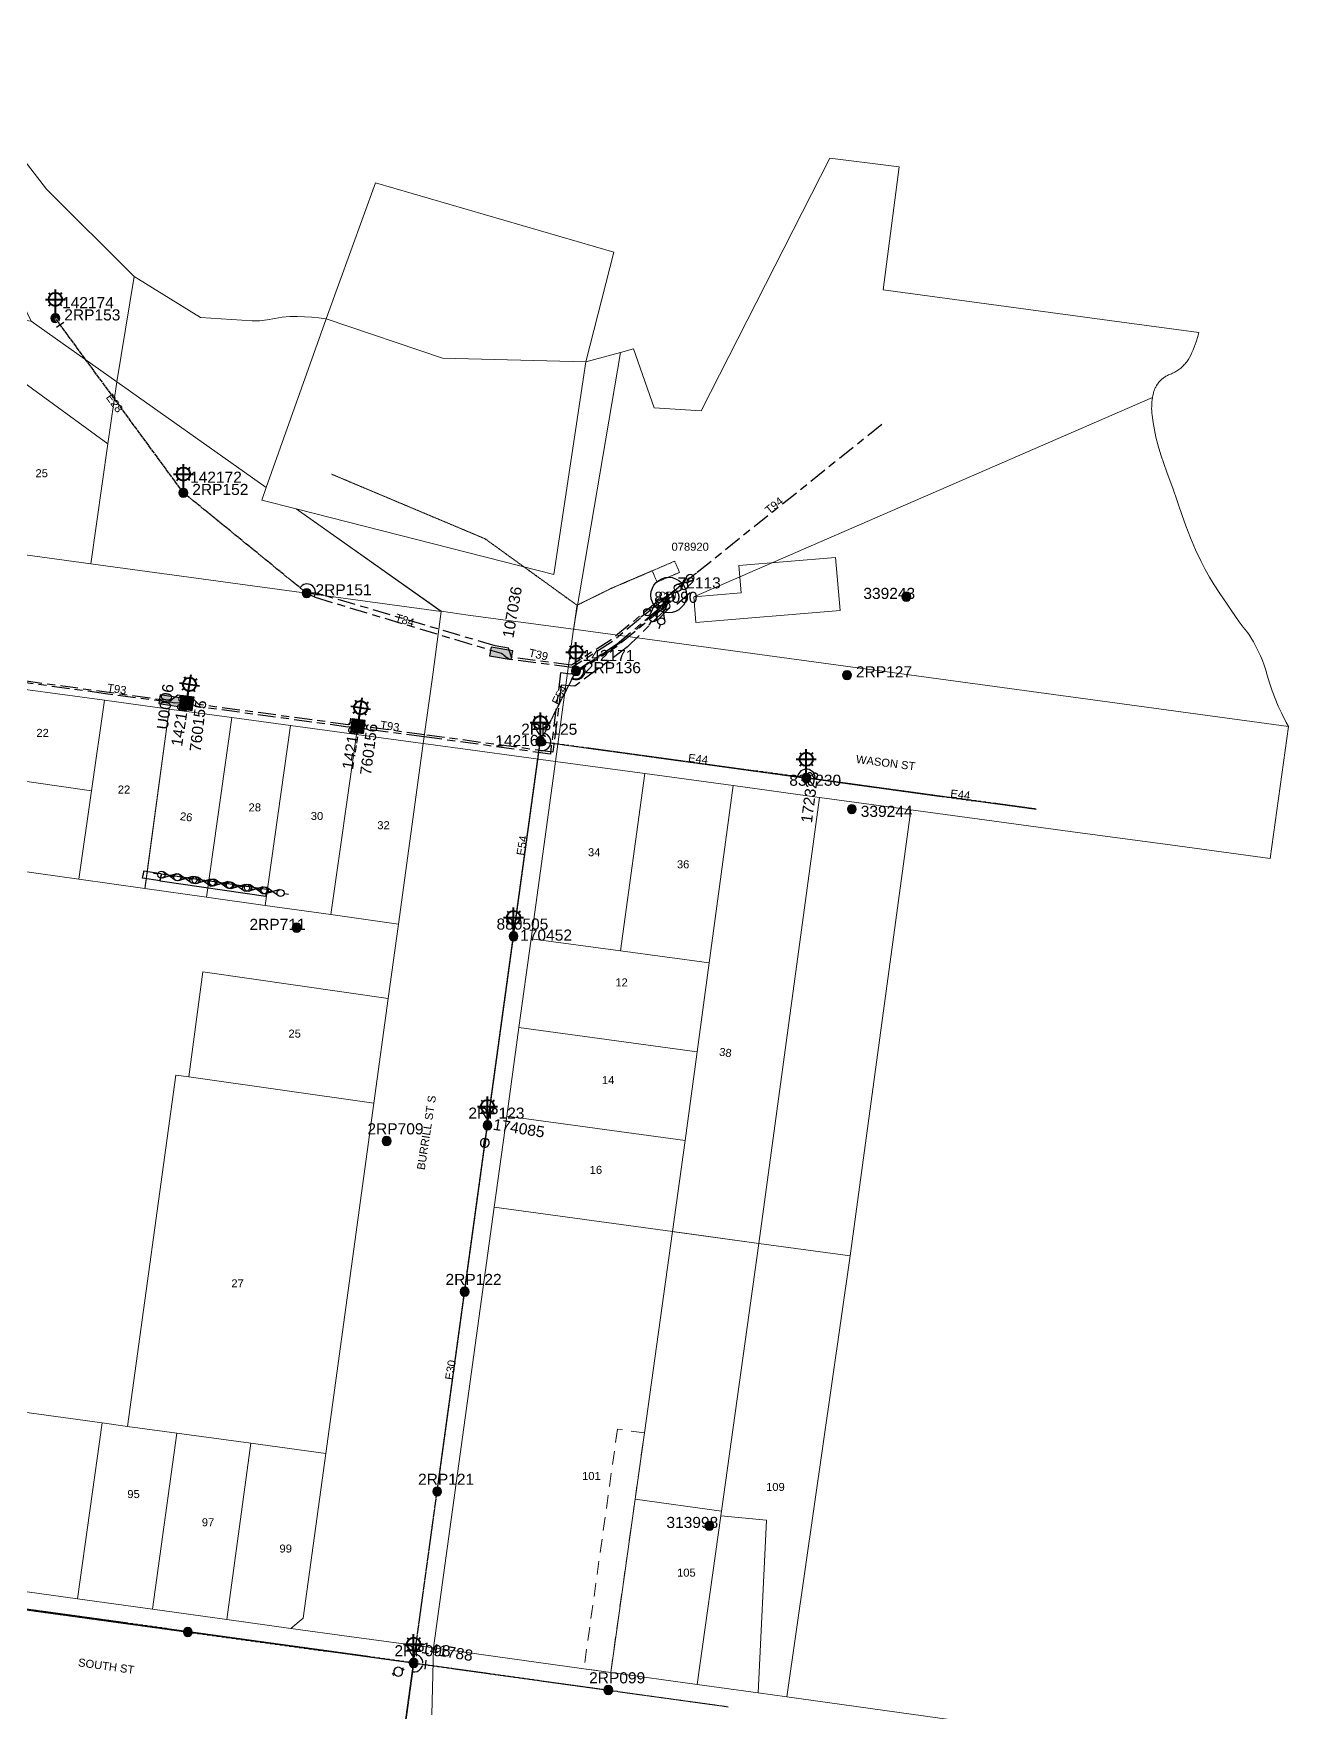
# Model space of a CAD drawing. Header units: metres. Extents: x 270234 to 270904, y 6083797 to 6084440.
# Drawn here: x 270614.3 to 270896.6, y 6084027 to 6084404.6 of the extents above; entities that cross this region are included whole.
import ezdxf
from ezdxf.enums import TextEntityAlignment as Align

# ---------------------------------------------------------------- set-up
doc = ezdxf.new("R2010")
doc.units = ezdxf.units.M
for name, pattern in [('Cable Exist OH', [1, 1, 0]), ('Cable Exist UG', [8.2, 4, -1.2, 1.8, -1.2]), ('Dash', [5, 3, -2]), ('HIDDEN', [0.375, 0.25, -0.125]), ('HIDDEN2', [0.1875, 0.125, -0.0625])]:
    doc.linetypes.add(name, pattern=pattern)
doc.layers.get('0').update_dxf_attribs({"color": 6})
for name, color, linetype, lineweight in [('Cadastre Buildings_SP_EXT', 9, 'Continuous', 5), ('Cadastre Easements_SP_EXT', 9, 'Continuous', 5), ('Cadastre Land Parcels_SP_EXT', 9, 'Continuous', 5), ('Cadastre Other Property_SP_EXT', 9, 'HIDDEN', 5), ('Cadastre Roads_SP_EXT', 9, 'Continuous', 5)]:
    doc.layers.add(name, color=color, linetype=linetype, lineweight=lineweight)
for name, color, linetype in [('Equip_HV_EXT', 7, 'Continuous'), ('Equip_LV_EXT', 7, 'Continuous'), ('Equip_SP_LV_EXT', 7, 'Continuous'), ('Equip_SP_SL_EXT', 7, 'Continuous'), ('Mains_HV_EXT', 7, 'Continuous'), ('Mains_LV_EXT', 7, 'Continuous'), ('Mains_SL_EXT', 7, 'Continuous'), ('OH_Details_SP_MISC', 7, 'Continuous'), ('Sub_LV_EXT', 7, 'Continuous'), ('Sub_SP_EXT', 7, 'Continuous'), ('SupportsOH_SP_TR_HV_LV_SL_EXT', 7, 'Continuous'), ('SupportsUG_SP_LV_EXT', 7, 'Continuous'), ('SupportsUG_SP_LV_SL_EXT', 7, 'Continuous')]:
    doc.layers.add(name, color=color, linetype=linetype)
doc.styles.add('COLUMN_LABEL', font='arial.ttf')
doc.styles.add('iecARIAL', font='arial.ttf', dxfattribs={"height": 2})
doc.styles.add('POLE_LABEL', font='arial.ttf')
doc.styles.get("Standard").update_dxf_attribs({"font": 'arial.ttf'})
doc.styles.add('SWITCH_LABEL', font='arial.ttf', dxfattribs={"height": 2.5})

# ---------------------------------------------------------------- blocks, each defined once
blk = doc.blocks.new('SUB_COTTAGE_EXT')
blk.add_circle((0, 0), 4)
blk.add_text('COT', height=1.5).set_placement((0, 0), align=Align.MIDDLE)
for tag, height, flags, p in [('STREET_CODE', 0.2, 9, (1.5, 0)), ('ASSET_NUM', 2.5, 8, (2, 2)), ('CONSTRUCTED_VOLTAGE', 0.2, 9, (1.5, -0.2)), ('OPERATING_VOLTAGE', 0.2, 9, (1.5, -0.6)), ('ORIENTATION', 0.2, 9, (1.5, -0.8)), ('OWNED_BY', 0.2, 9, (1.5, -1)), ('OPERATED_BY', 0.2, 9, (1.5, -1.2)), ('SECONDARY_VOLTAGE', 0.2, 9, (1.5, -1.6)), ('STATE', 0.2, 9, (1.5, -1.8)), ('SUBSTATION_TYPE', 0.2, 9, (1.5, -2.2)), ('STREETNAME', 0.2, 9, (1.5, -3)), ('SUBURB', 0.2, 9, (1.5, -3.2)), ('Z', 0.2, 1, (1.5, -3.6)), ('NO_PHASES', 0.2, 9, (1.5, -0.4)), ('MAINTAINED_BY', 0.2, 9, (1.5, -1.4)), ('PARENT', 0.2, 9, (1.5, -2)), ('USAGE', 0.2, 9, (1.5, -2.4)), ('LEGEND', 0.2, 9, (1.5, -2.6)), ('LOCATION', 0.2, 9, (1.5, -2.8)), ('NOTES', 0.2, 9, (1.5, -3.4))]:
    blk.add_attdef(tag, text='', height=height, dxfattribs=dict(flags=flags)).set_placement(p, align=Align.MIDDLE_LEFT)
blk = doc.blocks.new('COLUMN_EXT')
blk.add_hatch(color=256).paths.add_polyline_path([(-1.49, 1.48), (-1.49, -1.49), (1.48, -1.49), (1.48, 1.48)])
blk.add_lwpolyline([(-1.49, -1.49), (1.48, -1.49), (1.48, 1.48), (-1.49, 1.48)], close=True)
for tag, height, style, flags, p in [('STRUCTURE_PLANT_NUMBER', 0.2, 'POLE_LABEL', 9, (1.81, 0.03)), ('ASSET_NUM', 2.5, 'COLUMN_LABEL', 8, (2, 2)), ('STREET_CODE', 0.2, 'COLUMN_LABEL', 9, (1.81, -0.2))]:
    blk.add_attdef(tag, text='', height=height, dxfattribs=dict(style=style, flags=flags)).set_placement(p, align=Align.MIDDLE_LEFT)
at = {"flags": 1}
blk.add_attdef('Z', (1.81, -2.35), '', height=0.2, dxfattribs=at)
at = {"flags": 9}
for tag, p in [('COLUMN_TYPE', (1.81, -0.4)), ('OWNED_BY', (1.81, -0.6)), ('STATE', (1.81, -0.8)), ('USAGE', (1.81, -1)), ('STREETNAME', (1.81, -1.6)), ('SUBURB', (1.81, -1.8)), ('LEGEND', (1.81, -1.2)), ('LOCATION', (1.81, -1.4)), ('NOTES', (1.81, -2))]:
    blk.add_attdef(tag, text='', height=0.2, dxfattribs=at).set_placement(p, align=Align.MIDDLE_LEFT)
blk = doc.blocks.new('PILLAR_EXT')
blk.add_hatch(color=256).paths.add_polyline_path([(-2.475, 0.99), (-2.475, -0.99), (2.475, -0.99), (2.475, 0.99)])
blk.add_lwpolyline([(-2.475, -0.99), (2.475, -0.99), (2.475, 0.99), (-2.475, 0.99)], close=True)
at = {"style": 'iecARIAL', "flags": 8}
blk.add_attdef('ASSET_NUM', (1.5, 3.5), '', height=2.5, dxfattribs=at)
for tag, p, flags in [('OWNED_BY', (0, -0.2), 9), ('STATE', (0, -0.4), 9), ('SUPPORT_TYPE', (0, -0.6), 9), ('STREETNAME', (0, -1.8), 9), ('SUBURB', (0, -2), 1), ('USAGE', (0, -0.8), 9), ('LEGEND', (0, -1), 9), ('LOCATION', (0, -1.2), 9), ('NOTES', (0, -1.4), 9), ('PARENT', (0, -1.6), 9)]:
    blk.add_attdef(tag, p, '', height=0.2, dxfattribs=dict(flags=flags))
blk = doc.blocks.new('LV_OH_LINKS_OPEN_EXT')
for p, q in [((-0.17, 4.97), (-0.17, 5.46)), ((0.17, 4.97), (0.17, 5.46)), ((-0.17, 3), (-0.17, 2.5)), ((0.17, 3), (0.17, 2.5))]:
    blk.add_line(p, q)
blk.add_lwpolyline([(0, 2.99, 1), (0, 4.98, 1)], format="xyb", close=True)
at = {"flags": 9}
for tag, p in [('ACTUAL_STATUS', (0, 0)), ('CONSTRUCTED_VOLTAGE', (0, -0.2)), ('OPERATING_VOLTAGE', (0, -0.6)), ('ORIENTATION', (0, -0.8)), ('OWNED_BY', (0, -1)), ('STATE', (0, -1.2)), ('SWITCH_TYPE', (0, -1.4)), ('NO_PHASES', (0, -0.4)), ('USAGE', (0, -1.6)), ('LEGEND', (0, -1.8)), ('NOTES', (0, -2))]:
    blk.add_attdef(tag, text='', height=0.2, dxfattribs=at).set_placement(p, align=Align.MIDDLE_LEFT)
at = {"flags": 1}
blk.add_attdef('Z', (0, 0), '', height=0.2, dxfattribs=at)
blk = doc.blocks.new('LV_OH_LINKS_CLOSED_EXT')
for p, q in [((-0.17, 4.97), (-0.17, 3)), ((0.17, 4.97), (0.17, 3))]:
    blk.add_line(p, q)
blk.add_lwpolyline([(0, 2.99, 1), (0, 4.98, 1)], format="xyb", close=True)
at = {"flags": 9}
for tag, p in [('ACTUAL_STATUS', (0, 0)), ('CONSTRUCTED_VOLTAGE', (0, -0.2)), ('OPERATING_VOLTAGE', (0, -0.6)), ('ORIENTATION', (0, -0.8)), ('OWNED_BY', (0, -1)), ('STATE', (0, -1.2)), ('SWITCH_TYPE', (0, -1.4)), ('NO_PHASES', (0, -0.4)), ('USAGE', (0, -1.6)), ('NOTES', (0, -1.8))]:
    blk.add_attdef(tag, text='', height=0.2, dxfattribs=at).set_placement(p, align=Align.MIDDLE_LEFT)
at = {"flags": 1}
blk.add_attdef('Z', (0, 0), '', height=0.2, dxfattribs=at)
blk = doc.blocks.new('SL_LANTERN_EXT')
at = {"lineweight": 40}
for p, q in [((-2.25, 4.22), (2.25, 4.22)), ((-1.46, 5.68), (-1.06, 5.28)), ((0, 1.97), (0, 6.47)), ((1.46, 5.68), (1.06, 5.28)), ((-1.46, 2.76), (-1.06, 3.16)), ((0, 0), (0, 2.72)), ((1.46, 2.76), (1.06, 3.16))]:
    blk.add_line(p, q, dxfattribs=at)
blk.add_circle((0, 4.22), 1.5, dxfattribs=at)
at = {"style": 'iecARIAL', "flags": 8}
blk.add_attdef('ASSET_NUM', (1.5, 1.5), '', height=2.5, dxfattribs=at)
for tag, p, height, flags in [('OPERATING_VOLTAGE', (0.98, -1.65), 0.2, 9), ('ORIENTATION', (0.98, -1.85), 0.2, 9), ('OWNED_BY', (0.98, -2.05), 0.2, 9), ('STATE', (0.98, -2.25), 0.2, 9), ('CONSTRUCTED_VOLTAGE', (0.98, -0.65), 0.2, 9), ('CONTROL_TYPE', (0.98, -0.85), 0.2, 9), ('LANTERN_PURPOSE', (0.98, -1.05), 0.2, 9), ('LANTERN_TYPE', (0.98, -1.25), 0.2, 9), ('NO_PHASES', (0.98, -1.45), 0.2, 9), ('USAGE', (0.98, -2.45), 0.2, 9), ('CEXIST', (0.98, -2.65), 0.2, 9), ('CNEW', (0.98, -2.85), 0.2, 9), ('CNUMBER', (0.98, -3.05), 0.2, 9), ('CREMOVE', (0.98, -3.25), 0.2, 9), ('CREPLACE', (0.98, -3.45), 0.2, 9), ('LKINGHEIGHT', (0.98, -3.65), 0.2, 9), ('LBRACKET', (0.98, -3.85), 0.2, 9), ('LNUMBER', (2.18, -3.25), 2.5, 8), ('LBRACKETVOCAB', (0.98, -4.05), 0.2, 9), ('LCATEGORY', (0.98, -4.25), 0.2, 9), ('LCHARGE1', (0.98, -4.45), 0.2, 9), ('LCHARGE1PERCENT', (0.98, -4.65), 0.2, 9), ('LCHARGE2', (0.98, -4.85), 0.2, 9), ('LCHARGE2PERCENT', (0.98, -5.05), 0.2, 9), ('LCHARGE3', (0.98, -5.25), 0.2, 9), ('LCHARGE3PERCENT', (0.98, -5.45), 0.2, 9), ('LEXIST', (0.98, -5.65), 0.2, 9), ('LLAMP', (0.98, -5.85), 0.2, 9), ('LLAMPVOCAB', (0.98, -6.05), 0.2, 9), ('LMAST', (0.98, -6.25), 0.2, 9), ('LMASTVOCAB', (0.98, -6.45), 0.2, 9), ('LNEW', (0.98, -6.65), 0.2, 9), ('LANTNUMBER', (0.98, -6.85), 0.2, 9), ('LOUTREACH', (0.98, -7.25), 0.2, 9), ('LOUTREACHVOCAB', (0.98, -7.45), 0.2, 9), ('LRATECODE', (0.98, -7.65), 0.2, 9), ('STREETNAME', (0.98, -9.25), 0.2, 9), ('SUBURB', (0.98, -9.45), 0.2, 1), ('LREMOVE', (0.98, -7.85), 0.2, 9), ('LREPLACE', (0.98, -8.05), 0.2, 9), ('LTYPE', (0.98, -8.25), 0.2, 9), ('LTYPEVOCAB', (0.98, -8.45), 0.2, 9), ('LEGEND', (0.98, -8.65), 0.2, 9), ('LOCATION', (0.98, -8.85), 0.2, 9), ('NOTES', (0.98, -9.05), 0.2, 9)]:
    blk.add_attdef(tag, p, '', height=height, dxfattribs=dict(flags=flags))
blk = doc.blocks.new('POLE_EXT')
blk.add_hatch(color=256).paths.add_polyline_path([(-1, 0, 1), (1, 0, 1)])
blk.add_lwpolyline([(-1, 0, 1), (1, 0, 1)], format="xyb", close=True)
for tag, height, flags, p in [('pNumber', 2.5, 8, (-17.84, 2.07)), ('OWNED_BY', 0.2, 9, (1.35, -0.4)), ('SPECIAL_USE', 0.2, 9, (1.35, -0.8)), ('STATE', 0.2, 9, (1.35, -1)), ('cLV', 0.2, 9, (1.35, -1.4)), ('hDepth', 0.2, 9, (1.35, -1.6)), ('hDia', 0.2, 9, (1.35, -1.8)), ('cHV', 0.2, 9, (1.35, -2)), ('cLinedev', 0.2, 9, (1.35, -3.4)), ('pExisting', 0.2, 9, (1.35, -3.8)), ('PARENT', 0.2, 9, (1.35, -0.6)), ('USAGE', 0.2, 9, (1.35, -1.2)), ('LBRACKET', 0.2, 9, (1.35, -2.2)), ('LExisting', 0.2, 9, (1.35, -2.4)), ('LANTNUMBER', 0.2, 9, (1.35, -2.6)), ('LOther', 0.2, 9, (1.35, -2.8)), ('LRemove', 0.2, 9, (1.35, -3)), ('LEGEND', 0.2, 9, (1.35, -3.2)), ('LOCATION', 0.2, 9, (1.35, -3.6)), ('pFooting', 0.2, 9, (1.35, -4.4)), ('pNew', 0.2, 9, (1.35, -4.6)), ('pRelocate', 0.2, 9, (1.35, -5)), ('pRemove', 0.2, 9, (1.35, -5.2)), ('pReplace', 0.2, 9, (1.35, -5.4)), ('pStay', 0.2, 9, (1.35, -5.6)), ('pType', 0.2, 9, (1.35, -5.8)), ('cspan', 0.2, 9, (1.35, -6)), ('STREETNAME', 0.2, 9, (1.35, -6.2)), ('SUBURB', 0.2, 9, (1.35, -6.4)), ('OPERATED_BY', 0.2, 9, (1.36, -7.01)), ('PFNUMBER', 0.2, 9, (1.35, -4)), ('NEWPFNUMBER', 0.2, 9, (1.35, -4.2)), ('NOTES', 0.2, 9, (1.35, -6.6)), ('MAINTAINED_BY', 0.2, 9, (1.36, -6.81))]:
    blk.add_attdef(tag, text='', height=height, dxfattribs=dict(flags=flags)).set_placement(p, align=Align.MIDDLE_LEFT)
at = {"style": 'POLE_LABEL'}
for tag, height, flags, p in [('STRUCTURE_PLANT_NUMBER', 0.2, 9, (1.35, 0.03)), ('ASSET_NUM', 2.5, 8, (2, 2)), ('STREET_CODE', 0.2, 9, (1.35, -0.2))]:
    blk.add_attdef(tag, text='', height=height, dxfattribs=dict(at, flags=flags)).set_placement(p, align=Align.MIDDLE_LEFT)
at = {"flags": 1}
blk.add_attdef('Z', (1.35, -7.33), '', height=0.2, dxfattribs=at)
blk = doc.blocks.new('LV_UG_DFUSE_CLOSED_EXT')
for points in [[(1, 0), (0, 0)], [(5.04, 0.73), (2.16, -0.72)], [(5.05, -0.71), (2.16, 0.72)], [(6.2, 0.01), (7.2, 0.01)]]:
    blk.add_lwpolyline(points)
for centre in [(1.8, 0), (5.4, 0.01)]:
    blk.add_circle(centre, 0.8)
at = {"flags": 9}
for tag, p in [('ACTUAL_STATUS', (0, 0)), ('CONSTRUCTED_VOLTAGE', (0, -0.2)), ('OPERATING_VOLTAGE', (0, -0.6)), ('ORIENTATION', (0, -0.8)), ('STATE', (0, -1)), ('SWITCH_TYPE', (0, -1.2)), ('NO_PHASES', (0, -0.4)), ('USAGE', (0, -1.4)), ('NOTES', (0, -1.6))]:
    blk.add_attdef(tag, text='', height=0.2, dxfattribs=at).set_placement(p, align=Align.MIDDLE_LEFT)
at = {"flags": 1}
blk.add_attdef('Z', (0, 0), '', height=0.2, dxfattribs=at)
blk = doc.blocks.new('SWG_HOLEC_SU_EXT')
blk.add_line((1.8, -2), (5.8, -2))
for points in [[(1, 0), (0, 0)], [(6.6, 0), (7.6, 0)]]:
    blk.add_lwpolyline(points)
for points in [[(1.8, -0.8, 1), (1.8, 0.8, 1)], [(5.8, -0.8, 1), (5.8, 0.8, 1)]]:
    blk.add_lwpolyline(points, format="xyb", close=True)
at = {"style": 'SWITCH_LABEL', "flags": 8}
blk.add_attdef('ASSET_NUM', text='', height=2.5, rotation=179.9544, dxfattribs=at).set_placement((-2.4, 0), align=Align.MIDDLE_LEFT)
at = {"flags": 1}
blk.add_attdef('Z', (0, 0), '', height=0.2, dxfattribs=at)
at = {"flags": 9}
for tag, p in [('ACTUAL_STATUS', (0, -0.4)), ('CONSTRUCTED_VOLTAGE', (0, -0.6)), ('OPERATING_VOLTAGE', (0, -1)), ('ORIENTATION', (0, -1.2)), ('OWNED_BY', (0, -1.4)), ('STATE', (0, -1.8)), ('SWITCH_TYPE', (0, -2)), ('STREETNAME', (0, -2.6)), ('SUBURB', (0, -2.8)), ('NO_PHASES', (0, -0.8)), ('PARENT', (0, -1.6)), ('USAGE', (0, -2.2)), ('LOCATION', (0, -2.4)), ('NOTES', (0, -3))]:
    blk.add_attdef(tag, text='', height=0.2, dxfattribs=at).set_placement(p, align=Align.MIDDLE_LEFT)
at = {"style": 'SWITCH_LABEL', "flags": 9}
blk.add_attdef('STREET_CODE', text='', height=0.2, dxfattribs=at).set_placement((0, -0.2), align=Align.MIDDLE_LEFT)
blk = doc.blocks.new('End Shackle_EXT')
blk.add_wipeout([(0, 0.25), (1.81, 0.25), (1.82, -0.25), (0, -0.25)])
blk.add_line((1.81, -1), (1.81, 1))
at = {"flags": 1}
blk.add_attdef('Z', (0, 0), '', height=0.2, dxfattribs=at)
at = {"flags": 9}
for tag, p in [('CONNECTOR_TYPE', (0, 0)), ('CONSTRUCTED_VOLTAGE', (0, -0.2)), ('OPERATING_VOLTAGE', (0, -0.6)), ('ORIENTATION', (0, -0.8)), ('OWNED_BY', (0, -1)), ('STATE', (0, -1.2)), ('NO_PHASES', (0, -0.4)), ('USAGE', (0, -1.4)), ('NOTES', (0, -1.6))]:
    blk.add_attdef(tag, text='', height=0.2, dxfattribs=at).set_placement(p, align=Align.MIDDLE_LEFT)
blk = doc.blocks.new('CONNECTOR_NODE_EXT')
h = blk.add_hatch(color=256)
edge = h.paths.add_edge_path()
edge.add_arc((0, 0), 0.5, 0, 360)
blk.add_circle((0, 0), 0.5)
at = {"flags": 1}
blk.add_attdef('Z', (0, 0), '', height=0.2, dxfattribs=at)
at = {"flags": 9}
for tag, p in [('CONNECTOR_TYPE', (0, 0)), ('CONSTRUCTED_VOLTAGE', (0, -0.2)), ('OPERATING_VOLTAGE', (0, -0.6)), ('ORIENTATION', (0, -0.8)), ('SUBTYPE', (0, -1)), ('NO_PHASES', (0, -0.4)), ('USAGE', (0, -1.2)), ('NOTES', (0, -1.4))]:
    blk.add_attdef(tag, text='', height=0.2, dxfattribs=at).set_placement(p, align=Align.MIDDLE_LEFT)

msp = doc.modelspace()

# ---------------------------------------------------------------- linework, layer by layer
at = {"layer": 'Cadastre Buildings_SP_EXT', "linetype": 'Continuous'}
for points in [[(270811.62, 6084229.99), (270791.1, 6084232.78), (270777.47, 6084132.45), (270797.99, 6084129.63), (270811.62, 6084229.99)], [(270777.47, 6084132.45), (270758.06, 6084135.12), (270751.7, 6084089.83), (270749.61, 6084074.96), (270769.04, 6084072.27), (270777.47, 6084132.45)]]:
    msp.add_lwpolyline(points, close=True, dxfattribs=at)
at = {"layer": 'Cadastre Easements_SP_EXT', "linetype": 'Dash'}
msp.add_lwpolyline([(270738.09, 6084036.8), (270744.13, 6084035.96), (270749.61, 6084074.96), (270751.7, 6084089.83), (270745.66, 6084090.68), (270738.09, 6084036.8)], close=True, dxfattribs=at)
at = {"layer": 'Cadastre Land Parcels_SP_EXT', "linetype": 'Continuous'}
for points in [[(270593.69, 6084403.03), (270582.47, 6084404.55), (270602.74, 6084362.62), (270613.75, 6084339.84), (270633.04, 6084326.21), (270636.92, 6084349.89), (270617.23, 6084369.59), (270600.8, 6084390.79), (270593.69, 6084403.03)], [(270866, 6084322.7), (270866.09, 6084323.19), (270866.2, 6084323.68), (270866.25, 6084323.88), (270866.31, 6084324.09), (270866.38, 6084324.29), (270866.45, 6084324.49), (270866.53, 6084324.68), (270866.62, 6084324.87), (270866.72, 6084325.06), (270866.82, 6084325.25), (270866.92, 6084325.43), (270867.04, 6084325.61), (270867.16, 6084325.79), (270867.28, 6084325.96), (270867.42, 6084326.12), (270867.55, 6084326.28), (270867.7, 6084326.44), (270867.85, 6084326.59), (270868, 6084326.73), (270868.16, 6084326.87), (270868.32, 6084327.01), (270868.49, 6084327.14), (270868.66, 6084327.26), (270868.84, 6084327.38), (270869.02, 6084327.49), (270869.2, 6084327.59), (270869.39, 6084327.69), (270869.58, 6084327.78), (270869.78, 6084327.87), (270870.23, 6084328.05), (270870.49, 6084328.16), (270870.74, 6084328.28), (270870.98, 6084328.4), (270871.22, 6084328.54), (270871.46, 6084328.68), (270871.69, 6084328.83), (270871.92, 6084328.99), (270872.14, 6084329.16), (270872.36, 6084329.33), (270872.57, 6084329.52), (270872.77, 6084329.7), (270872.96, 6084329.9), (270873.15, 6084330.1), (270873.34, 6084330.31), (270873.51, 6084330.52), (270873.68, 6084330.74), (270873.84, 6084330.97), (270873.99, 6084331.2), (270874.14, 6084331.44), (270874.28, 6084331.68), (270874.58, 6084332.25), (270874.86, 6084332.83), (270875.12, 6084333.42), (270875.36, 6084334.01), (270875.8, 6084335.22), (270876.19, 6084336.45), (270876.43, 6084337.3), (270859.09, 6084339.66), (270805.38, 6084346.95), (270809.01, 6084374.55), (270793.45, 6084376.52), (270764.48, 6084319.72), (270753.88, 6084320.38), (270749.24, 6084333.63), (270746.31, 6084332.84), (270735.76, 6084270.58), (270755.11, 6084267.95), (270896.57, 6084248.73), (270896.06, 6084249.64), (270895.06, 6084251.62), (270894.29, 6084253.3), (270893.58, 6084255.01), (270892.93, 6084256.74), (270892.33, 6084258.5), (270891.8, 6084260.27), (270891.47, 6084261.38), (270891.1, 6084262.48), (270890.7, 6084263.56), (270890.26, 6084264.63), (270889.78, 6084265.69), (270889.26, 6084266.73), (270888.71, 6084267.75), (270888.13, 6084268.75), (270887.9, 6084269.12), (270887.65, 6084269.48), (270887.39, 6084269.83), (270887.12, 6084270.18), (270886.37, 6084271.07), (270885.93, 6084271.65), (270885.51, 6084272.24), (270883.69, 6084274.9), (270882.79, 6084276.23), (270880.97, 6084278.88), (270879.87, 6084280.56), (270878.82, 6084282.28), (270877.83, 6084284.03), (270876.91, 6084285.81), (270875.67, 6084288.44), (270874.54, 6084291.12), (270873.52, 6084293.84), (270872.69, 6084296.2), (270871.86, 6084298.54), (270871.44, 6084299.72), (270870.61, 6084302.06), (270869.22, 6084305.94), (270868.53, 6084307.88), (270867.87, 6084309.84), (270867.28, 6084311.81), (270866.77, 6084313.81), (270866.41, 6084315.43), (270866.12, 6084317.06), (270865.9, 6084318.71), (270865.85, 6084319.21), (270865.82, 6084319.71), (270865.8, 6084320.21), (270865.81, 6084320.71), (270865.83, 6084321.21), (270865.87, 6084321.71), (270865.92, 6084322.2), (270866, 6084322.7), (270762.84, 6084277.87), (270773.46, 6084278.75), (270772.96, 6084284.9), (270794.72, 6084286.7), (270795.72, 6084274.77), (270763.31, 6084272.08), (270762.84, 6084277.87)], [(270738.54, 6084330.73), (270744.86, 6084355.42), (270691.21, 6084371), (270680.11, 6084340.38), (270706.31, 6084331.57), (270738.54, 6084330.73)], [(270663.48, 6084339.94), (270651.89, 6084340.72), (270636.92, 6084349.89), (270633.04, 6084326.21), (270666.62, 6084302.47), (270680.11, 6084340.38), (270678.5, 6084340.6), (270676.87, 6084340.77), (270675.23, 6084340.88), (270673.59, 6084340.93), (270671.96, 6084340.92), (270670.26, 6084340.78), (270668.55, 6084340.49), (270666.85, 6084340.18), (270665.16, 6084339.96), (270663.48, 6084339.94)], [(270613.75, 6084339.84), (270605.13, 6084341.04), (270603.74, 6084332.12), (270631.04, 6084312.27), (270633.04, 6084326.21), (270613.75, 6084339.84)], [(270738.54, 6084330.73), (270706.31, 6084331.57), (270680.11, 6084340.38), (270666.62, 6084302.47), (270665.62, 6084299.65), (270673.41, 6084297.66), (270731.36, 6084282.89), (270738.54, 6084330.73)], [(270631.04, 6084312.27), (270603.74, 6084332.12), (270597.05, 6084289.42), (270627.17, 6084285.33), (270631.04, 6084312.27)], [(270666.62, 6084302.47), (270633.04, 6084326.21), (270631.04, 6084312.27), (270627.17, 6084285.33), (270706.02, 6084274.61), (270673.41, 6084297.66), (270665.62, 6084299.65), (270666.62, 6084302.47)], [(270763.31, 6084272.08), (270795.72, 6084274.77), (270794.72, 6084286.7), (270772.96, 6084284.9), (270773.47, 6084278.75), (270762.84, 6084277.87), (270763.31, 6084272.08)], [(270630.29, 6084254.62), (270602.41, 6084258.41), (270599.78, 6084238.21), (270627.34, 6084234.26), (270630.29, 6084254.62)], [(270644.83, 6084252.64), (270630.29, 6084254.62), (270627.34, 6084234.26), (270624.46, 6084214.38), (270639.36, 6084212.29), (270644.83, 6084252.64)], [(270639.36, 6084212.29), (270653.24, 6084210.34), (270658.93, 6084250.73), (270644.83, 6084252.64), (270639.38, 6084212.47), (270639.36, 6084212.29)], [(270672.14, 6084248.94), (270658.93, 6084250.73), (270653.24, 6084210.34), (270666.41, 6084208.49), (270672.14, 6084248.94)], [(270686.93, 6084246.93), (270672.14, 6084248.94), (270666.41, 6084208.49), (270681.2, 6084206.41), (270686.93, 6084246.93)], [(270701.98, 6084244.88), (270686.93, 6084246.93), (270681.2, 6084206.41), (270696.4, 6084204.27), (270701.98, 6084244.88)], [(270726.23, 6084200.97), (270746.36, 6084198.24), (270751.78, 6084238.12), (270731.72, 6084240.84), (270726.23, 6084200.97)], [(270627.34, 6084234.26), (270599.78, 6084238.21), (270597.17, 6084218.22), (270624.46, 6084214.38), (270627.34, 6084234.26)], [(270771.68, 6084235.41), (270751.78, 6084238.12), (270746.36, 6084198.24), (270766.27, 6084195.53), (270771.68, 6084235.41)], [(270758.06, 6084135.12), (270758.43, 6084135.07), (270777.47, 6084132.45), (270791.1, 6084232.78), (270771.68, 6084235.41), (270766.27, 6084195.53), (270763.55, 6084175.57), (270760.84, 6084155.6), (270758.06, 6084135.12)], [(270766.27, 6084195.53), (270746.36, 6084198.24), (270726.23, 6084200.97), (270723.49, 6084181.01), (270763.55, 6084175.57), (270766.27, 6084195.53)], [(270694.1, 6084187.55), (270652.42, 6084193.55), (270649.24, 6084169.91), (270690.86, 6084163.99), (270694.1, 6084187.55)], [(270763.55, 6084175.57), (270723.49, 6084181.01), (270720.75, 6084161.05), (270760.84, 6084155.6), (270763.55, 6084175.57)], [(270649.24, 6084169.91), (270646.29, 6084170.33), (270635.43, 6084091.31), (270646.51, 6084089.8), (270663.22, 6084087.52), (270680.03, 6084085.22), (270690.86, 6084163.99), (270649.24, 6084169.91)], [(270760.84, 6084155.6), (270720.75, 6084161.05), (270717.94, 6084140.64), (270758.06, 6084135.12), (270760.84, 6084155.6)], [(270749.61, 6084074.96), (270751.7, 6084089.83), (270758.06, 6084135.12), (270717.94, 6084140.64), (270704.3, 6084041.5), (270738.09, 6084036.8), (270744.13, 6084035.96), (270749.61, 6084074.96)], [(270797.99, 6084129.63), (270777.47, 6084132.45), (270769.04, 6084072.27), (270768.89, 6084071.16), (270779.18, 6084070.18), (270777.28, 6084031.35), (270783.74, 6084030.45), (270797.99, 6084129.63)], [(270629.73, 6084092.09), (270580.34, 6084098.83), (270574.56, 6084059.39), (270577.77, 6084058.94), (270624.23, 6084052.51), (270629.73, 6084092.09)], [(270635.43, 6084091.31), (270629.73, 6084092.09), (270624.23, 6084052.51), (270641.1, 6084050.18), (270646.51, 6084089.8), (270635.43, 6084091.31)], [(270663.22, 6084087.52), (270646.51, 6084089.8), (270641.1, 6084050.18), (270657.81, 6084047.86), (270663.22, 6084087.52)], [(270680.03, 6084085.22), (270663.22, 6084087.52), (270657.81, 6084047.86), (270672.17, 6084045.88), (270674.93, 6084048.18), (270680.03, 6084085.22)], [(270768.89, 6084071.16), (270769.04, 6084072.27), (270749.61, 6084074.96), (270744.13, 6084035.96), (270763.57, 6084033.25), (270768.89, 6084071.16)]]:
    msp.add_lwpolyline(points, close=True, dxfattribs=at)
at = {"layer": 'Cadastre Other Property_SP_EXT', "linetype": 'HIDDEN2'}
for points in [[(270681.3, 6084305.48), (270715.87, 6084290.93), (270736.55, 6084275.99), (270744.36, 6084279.83), (270753.47, 6084283.73), (270744.36, 6084279.83), (270736.55, 6084275.99), (270735.8, 6084270.57), (270736.55, 6084275.99), (270715.87, 6084290.93), (270681.3, 6084305.48)], [(270754.55, 6084281.2), (270759.61, 6084283.37), (270758.52, 6084285.89), (270753.47, 6084283.73), (270754.55, 6084281.2)]]:
    msp.add_lwpolyline(points, close=True, dxfattribs=at)
at = {"layer": 'Cadastre Roads_SP_EXT', "linetype": 'Continuous'}
for points in [[(270746.31, 6084332.84), (270738.54, 6084330.73), (270731.36, 6084282.89), (270673.41, 6084297.66), (270706.02, 6084274.62), (270712.07, 6084273.79), (270735.76, 6084270.58), (270746.31, 6084332.84)], [(270755.11, 6084267.95), (270735.76, 6084270.57), (270733.75, 6084255.8), (270731.72, 6084240.84), (270751.78, 6084238.12), (270771.68, 6084235.41), (270791.1, 6084232.78), (270811.62, 6084229.99), (270847.5, 6084225.11), (270871.62, 6084221.84), (270892.43, 6084219.01), (270896.57, 6084248.73), (270755.11, 6084267.95)], [(270731.72, 6084240.84), (270714.16, 6084243.23), (270701.98, 6084244.88), (270696.4, 6084204.27), (270694.1, 6084187.55), (270690.86, 6084163.99), (270680.03, 6084085.22), (270674.93, 6084048.18), (270672.17, 6084045.88), (270685.33, 6084044.08), (270704.3, 6084041.5), (270717.94, 6084140.64), (270720.75, 6084161.05), (270723.49, 6084181.01), (270726.23, 6084200.97), (270731.72, 6084240.84)]]:
    msp.add_lwpolyline(points, close=True, dxfattribs=at)
for points in [[(270602.41, 6084258.41), (270630.29, 6084254.62), (270644.83, 6084252.64), (270658.93, 6084250.73), (270672.14, 6084248.94), (270686.93, 6084246.93), (270701.98, 6084244.88), (270704.01, 6084259.84), (270706.02, 6084274.61), (270627.17, 6084285.33), (270597.05, 6084289.42)], [(270824.1, 6084024.84), (270783.74, 6084030.45), (270777.28, 6084031.35), (270763.57, 6084033.25), (270744.13, 6084035.96), (270738.09, 6084036.8), (270738.09, 6084036.8), (270704.3, 6084041.5), (270703.92, 6084026.41)]]:
    msp.add_lwpolyline(points, dxfattribs=at)
at = {"layer": 'Mains_HV_EXT', "linetype": 'Cable Exist UG'}
msp.add_lwpolyline([(270736.31, 6084261.2), (270745.55, 6084267.28), (270756.48, 6084276.52), (270757.18, 6084278.27)], dxfattribs=at)
at = {"layer": 'Mains_HV_EXT', "linetype": 'Cable Exist OH'}
msp.add_lwpolyline([(270716.45, 6084159.18), (270728.3, 6084245.36), (270736.31, 6084261.2)], dxfattribs=at)
at = {"layer": 'Mains_HV_EXT', "linetype": 'Continuous'}
msp.add_lwpolyline([(270735.51, 6084259.57, 0.748126), (270737.81, 6084262.15)], format="xyb", dxfattribs=at)
at = {"layer": 'Mains_LV_EXT', "linetype": 'Cable Exist UG'}
for points in [[(270757.18, 6084278.27), (270805.54, 6084317.06)], [(270757.33, 6084277.83), (270756.36, 6084274.99), (270747.94, 6084266.63), (270736.04, 6084257.76), (270733.02, 6084258), (270731.09, 6084242.94), (270731.09, 6084242.94), (270702.25, 6084246.86), (270689.38, 6084248.57), (270688.3, 6084250.03), (270686.45, 6084250.19), (270685.07, 6084249.11), (270651.46, 6084253.65), (270649.92, 6084255.27), (270646.76, 6084255.73), (270645.08, 6084254.5)], [(270675.73, 6084278.71), (270677.62, 6084277.79), (270719.49, 6084265.18)], [(270757.18, 6084278.27), (270755.14, 6084275.22), (270747.49, 6084268.31), (270736.31, 6084261.12)], [(270595.97, 6084261.29), (270645.08, 6084254.5)]]:
    msp.add_lwpolyline(points, dxfattribs=at)
at = {"layer": 'Mains_LV_EXT', "linetype": 'Cable Exist OH'}
for points in [[(270675.73, 6084278.71), (270647.99, 6084301.32)], [(270728.3, 6084245.36), (270736.31, 6084261.12)], [(270722.27, 6084201.53), (270728.3, 6084245.36)], [(270728.3, 6084245.36), (270788.13, 6084237.13)], [(270788.13, 6084237.13), (270839.79, 6084230.13)], [(270716.42, 6084159.01), (270722.27, 6084201.53)], [(270599.67, 6084051.88), (270649.01, 6084045.05)], [(270743.58, 6084032.01), (270770.52, 6084028.26)]]:
    msp.add_lwpolyline(points, dxfattribs=at)
at = {"layer": 'Mains_LV_EXT', "linetype": 'Continuous'}
for points in [[(270677.44, 6084277.88, 0.986181), (270674.24, 6084279.93)], [(270738.04, 6084262.2, -0.742731), (270735.42, 6084259.41)], [(270728.02, 6084243.37, 1.10089), (270728.94, 6084247.25)], [(270790.11, 6084236.86, 1), (270786.15, 6084237.4)], [(270699.52, 6084036.11, 1.032835), (270700.07, 6084040.08)]]:
    msp.add_lwpolyline(points, format="xyb", dxfattribs=at)
at = {"layer": 'Mains_LV_EXT', "linetype": 'Cable Exist UG'}
msp.add_lwpolyline([(270757.18, 6084278.27), (270744.51, 6084267.82), (270735.42, 6084261.97), (270721.29, 6084263.85), (270720.53, 6084264.32), (270720.53, 6084264.32, 0.091353), (270719.49, 6084265.18)], format="xyb", dxfattribs=at)
at = {"layer": 'Mains_SL_EXT', "linetype": 'Cable Exist OH'}
for points in [[(270675.73, 6084278.71), (270647.99, 6084301.32)], [(270722.27, 6084201.53), (270728.3, 6084245.36)], [(270728.3, 6084245.36), (270839.77, 6084230.21)], [(270716.42, 6084159.01), (270722.27, 6084201.53)]]:
    msp.add_lwpolyline(points, dxfattribs=at)
at = {"layer": 'Mains_SL_EXT', "linetype": 'Cable Exist UG'}
for points in [[(270757.18, 6084278.27), (270754.64, 6084276.81), (270754.64, 6084276.81), (270744.2, 6084268.21), (270735.3, 6084262.49), (270721.84, 6084264.27), (270721.16, 6084266.35), (270718.12, 6084266.86), (270677.89, 6084278.73), (270675.73, 6084278.71)], [(270757.18, 6084278.27), (270756.14, 6084275.95), (270756.14, 6084275.95), (270755.92, 6084275.29), (270745.42, 6084266.61), (270737.5, 6084261.53), (270736.31, 6084261.2)], [(270648.74, 6084254.01), (270646.03, 6084253.99), (270646.03, 6084253.99), (270645.39, 6084254.09), (270630.49, 6084256.09), (270602.61, 6084259.89), (270596.51, 6084260.71), (270591.25, 6084261.43), (270590.29, 6084262.07)], [(270736.31, 6084261.2), (270735.16, 6084260.5), (270735.16, 6084260.5), (270732.86, 6084260.8), (270730.76, 6084244.38), (270730.55, 6084242.51), (270730.55, 6084242.51), (270702.19, 6084246.37), (270689.31, 6084248.07), (270687.25, 6084248.78)], [(270687.25, 6084248.78), (270685, 6084248.6), (270685, 6084248.6), (270651.4, 6084253.16), (270648.74, 6084254.01)]]:
    msp.add_lwpolyline(points, dxfattribs=at)
at = {"layer": 'Sub_LV_EXT'}
for p, q in [((270638.82, 6084214.59), (270638.94, 6084215.38)), ((270642.78, 6084214.02), (270638.82, 6084214.59)), ((270639.05, 6084216.17), (270638.94, 6084215.38)), ((270643.01, 6084215.6), (270639.05, 6084216.17)), ((270642.78, 6084214.02), (270642.9, 6084214.81)), ((270642.82, 6084213.92), (270642.93, 6084214.71)), ((270666.58, 6084210.51), (270642.82, 6084213.92)), ((270643.01, 6084215.6), (270642.9, 6084214.81)), ((270643.04, 6084215.5), (270642.93, 6084214.71)), ((270666.81, 6084212.09), (270643.04, 6084215.5)), ((270666.58, 6084210.51), (270666.69, 6084211.3)), ((270666.81, 6084212.09), (270666.69, 6084211.3))]:
    msp.add_line(p, q, dxfattribs=at)

# ---------------------------------------------------------------- block references
at = {"layer": 'Equip_HV_EXT'}
ref = msp.add_blockref('SWG_HOLEC_SU_EXT', (270756.33, 6084276.52), dxfattribs=dict(at, rotation=41.26922466381478))
ref.add_attrib('ASSET_NUM', '81090', dxfattribs={"layer": '0', "height": 2.5, "style": 'SWITCH_LABEL'}).set_placement((270753.93, 6084277.77), align=Align.MIDDLE_LEFT)
msp.add_blockref('CONNECTOR_NODE_EXT', (270716.45, 6084159.18), dxfattribs=at)
at = {"layer": 'Equip_LV_EXT'}
for p, rotation in [((270757.8, 6084278.77), 38.73413196715478), ((270756.59, 6084277.78), 218.2338250424947), ((270756.68, 6084277.53), 236.3216751449563), ((270757.19, 6084277.5), 251.5650510399754), ((270641.3, 6084215.67), 350.6673451230229), ((270644.91, 6084215.08), 350.6673451230229), ((270649.01, 6084214.44), 350.6673451230229), ((270652.92, 6084213.94), 350.6673451230229), ((270656.77, 6084213.29), 350.6673451230229), ((270660.78, 6084212.72), 350.6673451230229), ((270664.54, 6084212.14), 350.6673451230229)]:
    msp.add_blockref('LV_UG_DFUSE_CLOSED_EXT', p, dxfattribs=dict(at, rotation=rotation))
at = {"layer": 'Equip_SP_LV_EXT'}
for name, p, rotation in [('LV_OH_LINKS_CLOSED_EXT', (270716.42, 6084159.01), 171.0808322333388), ('LV_OH_LINKS_OPEN_EXT', (270699.8, 6084038.09), 119.2779670423286)]:
    msp.add_blockref(name, p, dxfattribs=dict(at, rotation=rotation))
at = {"layer": 'Equip_SP_SL_EXT'}
ref = msp.add_blockref('SL_LANTERN_EXT', (270619.22, 6084340.54), dxfattribs=at)
ref.add_attrib('ASSET_NUM', '142174', dxfattribs={"layer": '0', "height": 2.5, "style": 'iecARIAL'}).set_placement((270620.72, 6084342.04), align=Align.BOTTOM_LEFT)
ref = msp.add_blockref('SL_LANTERN_EXT', (270648.01, 6084301.28), dxfattribs=at)
ref.add_attrib('ASSET_NUM', '142172', dxfattribs={"layer": '0', "height": 2.5, "style": 'iecARIAL'}).set_placement((270649.51, 6084302.78), align=Align.BOTTOM_LEFT)
ref = msp.add_blockref('SL_LANTERN_EXT', (270736.31, 6084261.2), dxfattribs=at)
ref.add_attrib('ASSET_NUM', '142171', dxfattribs={"layer": '0', "height": 2.5, "rotation": 359.8677, "style": 'iecARIAL'}).set_placement((270737.81, 6084262.7), align=Align.BOTTOM_LEFT)
ref = msp.add_blockref('SL_LANTERN_EXT', (270648.74, 6084254.01), dxfattribs=dict(at, rotation=351.1306315431545))
ref.add_attrib('ASSET_NUM', '142168', dxfattribs={"layer": '0', "height": 2.5, "rotation": 81.1477, "style": 'iecARIAL'}).set_placement((270650.24, 6084255.51), align=Align.BOTTOM_RIGHT)
ref = msp.add_blockref('SL_LANTERN_EXT', (270687.25, 6084248.78), dxfattribs=dict(at, rotation=351.1030204195858))
ref.add_attrib('ASSET_NUM', '142167', dxfattribs={"layer": '0', "height": 2.5, "rotation": 80.8167, "style": 'iecARIAL'}).set_placement((270688.75, 6084250.28), align=Align.BOTTOM_RIGHT)
ref = msp.add_blockref('SL_LANTERN_EXT', (270728.3, 6084245.36), dxfattribs=at)
ref.add_attrib('ASSET_NUM', '142166', dxfattribs={"layer": '0', "height": 2.5, "rotation": 0.6006, "style": 'iecARIAL'}).set_placement((270729.8, 6084246.86), align=Align.TOP_RIGHT)
ref = msp.add_blockref('SL_LANTERN_EXT', (270788.13, 6084237.13), dxfattribs=at)
ref.add_attrib('ASSET_NUM', '172323', dxfattribs={"layer": '0', "height": 2.5, "rotation": 82.6455, "style": 'iecARIAL'}).set_placement((270789.63, 6084238.63), align=Align.MIDDLE_RIGHT)
ref = msp.add_blockref('SL_LANTERN_EXT', (270722.27, 6084201.53), dxfattribs=at)
ref.add_attrib('ASSET_NUM', '170452', dxfattribs={"layer": '0', "height": 2.5, "rotation": 0.1623, "style": 'iecARIAL'}).set_placement((270723.77, 6084203.03), align=Align.TOP_LEFT)
ref = msp.add_blockref('SL_LANTERN_EXT', (270716.42, 6084159.01), dxfattribs=at)
ref.add_attrib('ASSET_NUM', '174085', dxfattribs={"layer": '0', "height": 2.5, "rotation": 351.1019, "style": 'iecARIAL'}).set_placement((270717.92, 6084160.51), align=Align.TOP_LEFT)
ref = msp.add_blockref('SL_LANTERN_EXT', (270699.8, 6084038.09), dxfattribs=at)
ref.add_attrib('ASSET_NUM', '141788', dxfattribs={"layer": '0', "height": 2.5, "rotation": 350.9215, "style": 'iecARIAL'}).set_placement((270701.3, 6084039.6), align=Align.BOTTOM_LEFT)
at = {"layer": 'Sub_SP_EXT'}
ref = msp.add_blockref('SUB_COTTAGE_EXT', (270757.18, 6084278.27), dxfattribs=at)
ref.add_attrib('ASSET_NUM', '72113', dxfattribs={"layer": '0', "height": 2.5}).set_placement((270759.18, 6084279.02), align=Align.BOTTOM_LEFT)
at = {"layer": 'SupportsOH_SP_TR_HV_LV_SL_EXT'}
ref = msp.add_blockref('POLE_EXT', (270619.22, 6084340.54), dxfattribs=at)
ref.add_attrib('ASSET_NUM', '2RP153', dxfattribs={"layer": '0', "height": 2.5, "style": 'POLE_LABEL'}).set_placement((270621.22, 6084341.29), align=Align.MIDDLE_LEFT)
ref = msp.add_blockref('POLE_EXT', (270648.01, 6084301.28), dxfattribs=at)
ref.add_attrib('ASSET_NUM', '2RP152', dxfattribs={"layer": '0', "height": 2.5, "style": 'POLE_LABEL'}).set_placement((270650.01, 6084302.03), align=Align.MIDDLE_LEFT)
ref = msp.add_blockref('POLE_EXT', (270675.73, 6084278.71), dxfattribs=at)
ref.add_attrib('ASSET_NUM', '2RP151', dxfattribs={"layer": '0', "height": 2.5, "style": 'POLE_LABEL'}).set_placement((270677.73, 6084279.46), align=Align.MIDDLE_LEFT)
ref = msp.add_blockref('POLE_EXT', (270810.61, 6084277.9), dxfattribs=at)
ref.add_attrib('ASSET_NUM', '339243', dxfattribs={"layer": '0', "height": 2.5, "style": 'POLE_LABEL'}).set_placement((270812.61, 6084278.65), align=Align.MIDDLE_RIGHT)
ref = msp.add_blockref('POLE_EXT', (270736.31, 6084261.2), dxfattribs=at)
ref.add_attrib('ASSET_NUM', '2RP136', dxfattribs={"layer": '0', "height": 2.5, "style": 'POLE_LABEL'}).set_placement((270738.31, 6084261.95), align=Align.MIDDLE_LEFT)
ref = msp.add_blockref('POLE_EXT', (270797.29, 6084260.26), dxfattribs=at)
ref.add_attrib('ASSET_NUM', '2RP127', dxfattribs={"layer": '0', "height": 2.5, "style": 'POLE_LABEL'}).set_placement((270799.29, 6084261.01), align=Align.MIDDLE_LEFT)
ref = msp.add_blockref('POLE_EXT', (270728.3, 6084245.36), dxfattribs=at)
ref.add_attrib('ASSET_NUM', '2RP125', dxfattribs={"layer": '0', "height": 2.5, "style": 'POLE_LABEL'}).set_placement((270730.3, 6084246.11), align=Align.BOTTOM_CENTER)
ref = msp.add_blockref('POLE_EXT', (270788.13, 6084237.13), dxfattribs=at)
ref.add_attrib('ASSET_NUM', '830230', dxfattribs={"layer": '0', "height": 2.5, "style": 'POLE_LABEL'}).set_placement((270790.13, 6084237.88), align=Align.TOP_CENTER)
ref = msp.add_blockref('POLE_EXT', (270798.37, 6084230.13), dxfattribs=at)
ref.add_attrib('ASSET_NUM', '339244', dxfattribs={"layer": '0', "height": 2.5, "style": 'POLE_LABEL'}).set_placement((270800.37, 6084230.88), align=Align.TOP_LEFT)
ref = msp.add_blockref('POLE_EXT', (270673.5, 6084203.46), dxfattribs=at)
ref.add_attrib('ASSET_NUM', '2RP711', dxfattribs={"layer": '0', "height": 2.5, "style": 'POLE_LABEL'}).set_placement((270675.5, 6084204.21), align=Align.MIDDLE_RIGHT)
ref = msp.add_blockref('POLE_EXT', (270722.27, 6084201.53), dxfattribs=at)
ref.add_attrib('ASSET_NUM', '880505', dxfattribs={"layer": '0', "height": 2.5, "style": 'POLE_LABEL'}).set_placement((270724.27, 6084202.28), align=Align.BOTTOM_CENTER)
ref = msp.add_blockref('POLE_EXT', (270716.42, 6084159.01), dxfattribs=at)
ref.add_attrib('ASSET_NUM', '2RP123', dxfattribs={"layer": '0', "height": 2.5, "style": 'POLE_LABEL'}).set_placement((270718.42, 6084159.76), align=Align.BOTTOM_CENTER)
ref = msp.add_blockref('POLE_EXT', (270693.72, 6084155.48), dxfattribs=at)
ref.add_attrib('ASSET_NUM', '2RP709', dxfattribs={"layer": '0', "height": 2.5, "style": 'POLE_LABEL'}).set_placement((270695.72, 6084156.23), align=Align.BOTTOM_CENTER)
ref = msp.add_blockref('POLE_EXT', (270711.28, 6084121.6), dxfattribs=at)
ref.add_attrib('ASSET_NUM', '2RP122', dxfattribs={"layer": '0', "height": 2.5, "style": 'POLE_LABEL'}).set_placement((270713.28, 6084122.35), align=Align.BOTTOM_CENTER)
ref = msp.add_blockref('POLE_EXT', (270705.1, 6084076.67), dxfattribs=at)
ref.add_attrib('ASSET_NUM', '2RP121', dxfattribs={"layer": '0', "height": 2.5, "style": 'POLE_LABEL'}).set_placement((270707.1, 6084077.42), align=Align.BOTTOM_CENTER)
ref = msp.add_blockref('POLE_EXT', (270766.31, 6084068.95), dxfattribs=at)
ref.add_attrib('ASSET_NUM', '313998', dxfattribs={"layer": '0', "height": 2.5, "style": 'POLE_LABEL'}).set_placement((270768.31, 6084069.7), align=Align.MIDDLE_RIGHT)
msp.add_blockref('POLE_EXT', (270649.01, 6084045.05), dxfattribs=at)
ref = msp.add_blockref('POLE_EXT', (270699.8, 6084038.09), dxfattribs=at)
ref.add_attrib('ASSET_NUM', '2RP098', dxfattribs={"layer": '0', "height": 2.5, "style": 'POLE_LABEL'}).set_placement((270701.8, 6084038.85), align=Align.BOTTOM_CENTER)
ref = msp.add_blockref('POLE_EXT', (270743.58, 6084032.01), dxfattribs=at)
ref.add_attrib('ASSET_NUM', '2RP099', dxfattribs={"layer": '0', "height": 2.5, "style": 'POLE_LABEL'}).set_placement((270745.58, 6084032.76), align=Align.BOTTOM_CENTER)
at = {"layer": 'SupportsUG_SP_LV_EXT'}
ref = msp.add_blockref('PILLAR_EXT', (270719.49, 6084265.18), dxfattribs=dict(at, rotation=349.9155513702794))
ref.add_attrib('ASSET_NUM', '107036', dxfattribs={"layer": '0', "height": 2.5, "rotation": 80.2955, "style": 'iecARIAL'}).set_placement((270720.99, 6084268.68), align=Align.MIDDLE_LEFT)
ref = msp.add_blockref('PILLAR_EXT', (270645.08, 6084254.5), dxfattribs=dict(at, rotation=351.102620250527))
ref.add_attrib('ASSET_NUM', 'U0006', dxfattribs={"layer": '0', "height": 2.5, "rotation": 82.3411, "style": 'iecARIAL'}).set_placement((270646.58, 6084258), align=Align.BOTTOM_RIGHT)
at = {"layer": 'SupportsUG_SP_LV_SL_EXT'}
ref = msp.add_blockref('COLUMN_EXT', (270648.74, 6084254.01), dxfattribs=dict(at, rotation=172.3604581306084))
ref.add_attrib('ASSET_NUM', '760155', dxfattribs={"layer": '0', "height": 2.5, "rotation": 83.3255, "style": 'COLUMN_LABEL'}).set_placement((270650.74, 6084254.76), align=Align.TOP_RIGHT)
ref = msp.add_blockref('COLUMN_EXT', (270687.25, 6084248.78), dxfattribs=dict(at, rotation=172.2583877966021))
ref.add_attrib('ASSET_NUM', '760156', dxfattribs={"layer": '0', "height": 2.5, "rotation": 82.4054, "style": 'COLUMN_LABEL'}).set_placement((270689.25, 6084249.53), align=Align.TOP_RIGHT)

# ---------------------------------------------------------------- texts
at = {"layer": 'Cadastre Land Parcels_SP_EXT'}
for s, p in [('25', (270614.75, 6084304.78)), ('22', (270614.95, 6084246.38)), ('22', (270633.26, 6084233.64)), ('28', (270662.68, 6084229.62)), ('30', (270676.67, 6084227.69)), ('32', (270691.63, 6084225.62)), ('34', (270739.02, 6084219.54)), ('36', (270759.02, 6084216.82)), ('12', (270745.18, 6084190.26)), ('25', (270671.65, 6084178.75)), ('14', (270742.16, 6084168.3)), ('16', (270739.4, 6084148.1)), ('27', (270658.8, 6084122.58)), ('101', (270737.69, 6084079.26)), ('109', (270779.08, 6084076.79)), ('95', (270635.4, 6084075.18)), ('97', (270652.16, 6084068.84)), ('99', (270669.63, 6084062.93)), ('105', (270759.05, 6084057.52))]:
    msp.add_text(s, height=1.8, dxfattribs=at).set_placement(p)
for s, rotation, p in [('26', 352.4457, (270647.15, 6084227.69)), ('38', 352.4473, (270768.43, 6084174.69))]:
    msp.add_text(s, height=1.8, rotation=rotation, dxfattribs=at).set_placement(p)
at = {"layer": 'Cadastre Other Property_SP_EXT'}
msp.add_text('078920', height=1.8, dxfattribs=at).set_placement((270757.81, 6084288.25))
at = {"layer": 'Cadastre Roads_SP_EXT'}
for s, rotation, p in [('WASON ST', 352.865, (270799.22, 6084240.51)), ('BURRILL ST S', 81.2574, (270702.29, 6084148.89)), ('SOUTH ST', 352.1189, (270624.24, 6084037.37))]:
    msp.add_text(s, height=1.8, rotation=rotation, dxfattribs=at).set_placement(p)
at = {"layer": 'Mains_LV_EXT'}
for s, rotation, p in [('E28', 305.8101, (270630.5, 6084322.73)), ('T94', 38.7341, (270779.75, 6084296.38)), ('T84', 343.2475, (270695.48, 6084272.41)), ('T39', 347.4202, (270725.57, 6084264.48)), ('T93', 351.1028, (270630.77, 6084256.59)), ('E54', 63.0662, (270732.39, 6084253.42)), ('T93', 351.1027, (270692.17, 6084248.25)), ('E44', 353.3351, (270761.47, 6084240.8)), ('E44', 353.504, (270820.44, 6084232.78)), ('E54', 81.0449, (270724.7, 6084219.59)), ('E30', 81.045, (270708.62, 6084101.65))]:
    msp.add_text(s, height=1.8, rotation=rotation, dxfattribs=at).set_placement(p)

# ---------------------------------------------------------------- next in the draw order: block references
for p, rotation in [((270619.22, 6084340.54), 306.2347447605882), ((270700.71, 6084037.96), 352.0922125786175)]:
    msp.add_blockref('End Shackle_EXT', p, dxfattribs=dict(at, rotation=rotation))

# ---------------------------------------------------------------- next in the draw order: linework, layer by layer
at = {"layer": 'Mains_HV_EXT', "linetype": 'Cable Exist OH'}
for points in [[(270699.8, 6084038.09), (270716.45, 6084159.18)], [(270699.8, 6084038.09), (270559.81, 6084057.55)], [(270675, 6083857.87), (270699.8, 6084038.09)]]:
    msp.add_lwpolyline(points, dxfattribs=at)
at = {"layer": 'Mains_LV_EXT', "linetype": 'Cable Exist OH'}
for points in [[(270648.01, 6084301.28), (270619.26, 6084340.49)], [(270699.8, 6084038.09), (270705.1, 6084076.67), (270711.28, 6084121.6), (270716.42, 6084159.01)], [(270649.01, 6084045.05), (270699.76, 6084038.09)], [(270699.8, 6084038.09), (270691.68, 6083979.07)], [(270700.71, 6084037.96), (270743.58, 6084032.01)]]:
    msp.add_lwpolyline(points, dxfattribs=at)
at = {"layer": 'Mains_SL_EXT', "linetype": 'Cable Exist OH'}
for points in [[(270648.01, 6084301.28), (270619.26, 6084340.49)], [(270699.8, 6084038.09), (270705.1, 6084076.67), (270711.28, 6084121.6), (270716.42, 6084159.01)], [(270599.67, 6084051.88), (270649.01, 6084045.05), (270699.8, 6084038.09)], [(270699.8, 6084038.09), (270691.68, 6083979.07), (270685.28, 6083932.53), (270680.33, 6083896.56)], [(270699.8, 6084038.09), (270743.58, 6084032.01), (270770.52, 6084028.26)]]:
    msp.add_lwpolyline(points, dxfattribs=at)
at = {"layer": 'OH_Details_SP_MISC', "color": 7, "linetype": 'Continuous', "flags": 128}
msp.add_lwpolyline([(270699.76, 6084038.09), (270649.25, 6084045.12), (270599.67, 6084051.88), (270559.81, 6084057.55), (270558.5, 6084028.21), (270553.42, 6083990.84), (270547.24, 6083945.46)], dxfattribs=at)

doc.saveas('drawing.dxf')
